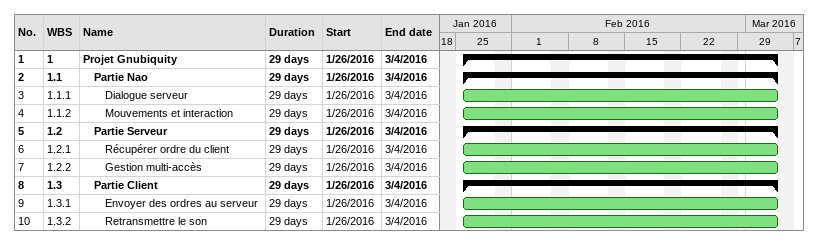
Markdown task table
| ID | WBS | Task | Duration | Start | Finish |
|---|---|---|---|---|---|
| 1 | 1 | **Projet Gnubiquity** | 29d | 2016-01-26 | 2016-03-04 |
| 2 | 1.1 | **Partie Nao** | 29d | 2016-01-26 | 2016-03-04 |
| 3 | 1.1.1 | Dialogue serveur | 29d | 2016-01-26 | 2016-03-04 |
| 4 | 1.1.2 | Mouvements et interaction | 29d | 2016-01-26 | 2016-03-04 |
| 5 | 1.2 | **Partie Serveur** | 29d | 2016-01-26 | 2016-03-04 |
| 6 | 1.2.1 | Récupérer ordre du client | 29d | 2016-01-26 | 2016-03-04 |
| 7 | 1.2.2 | Gestion multi-accès | 29d | 2016-01-26 | 2016-03-04 |
| 8 | 1.3 | **Partie Client** | 29d | 2016-01-26 | 2016-03-04 |
| 9 | 1.3.1 | Envoyer des ordres au serveur | 29d | 2016-01-26 | 2016-03-04 |
| 10 | 1.3.2 | Retransmettre le son | 29d | 2016-01-26 | 2016-03-04 |
